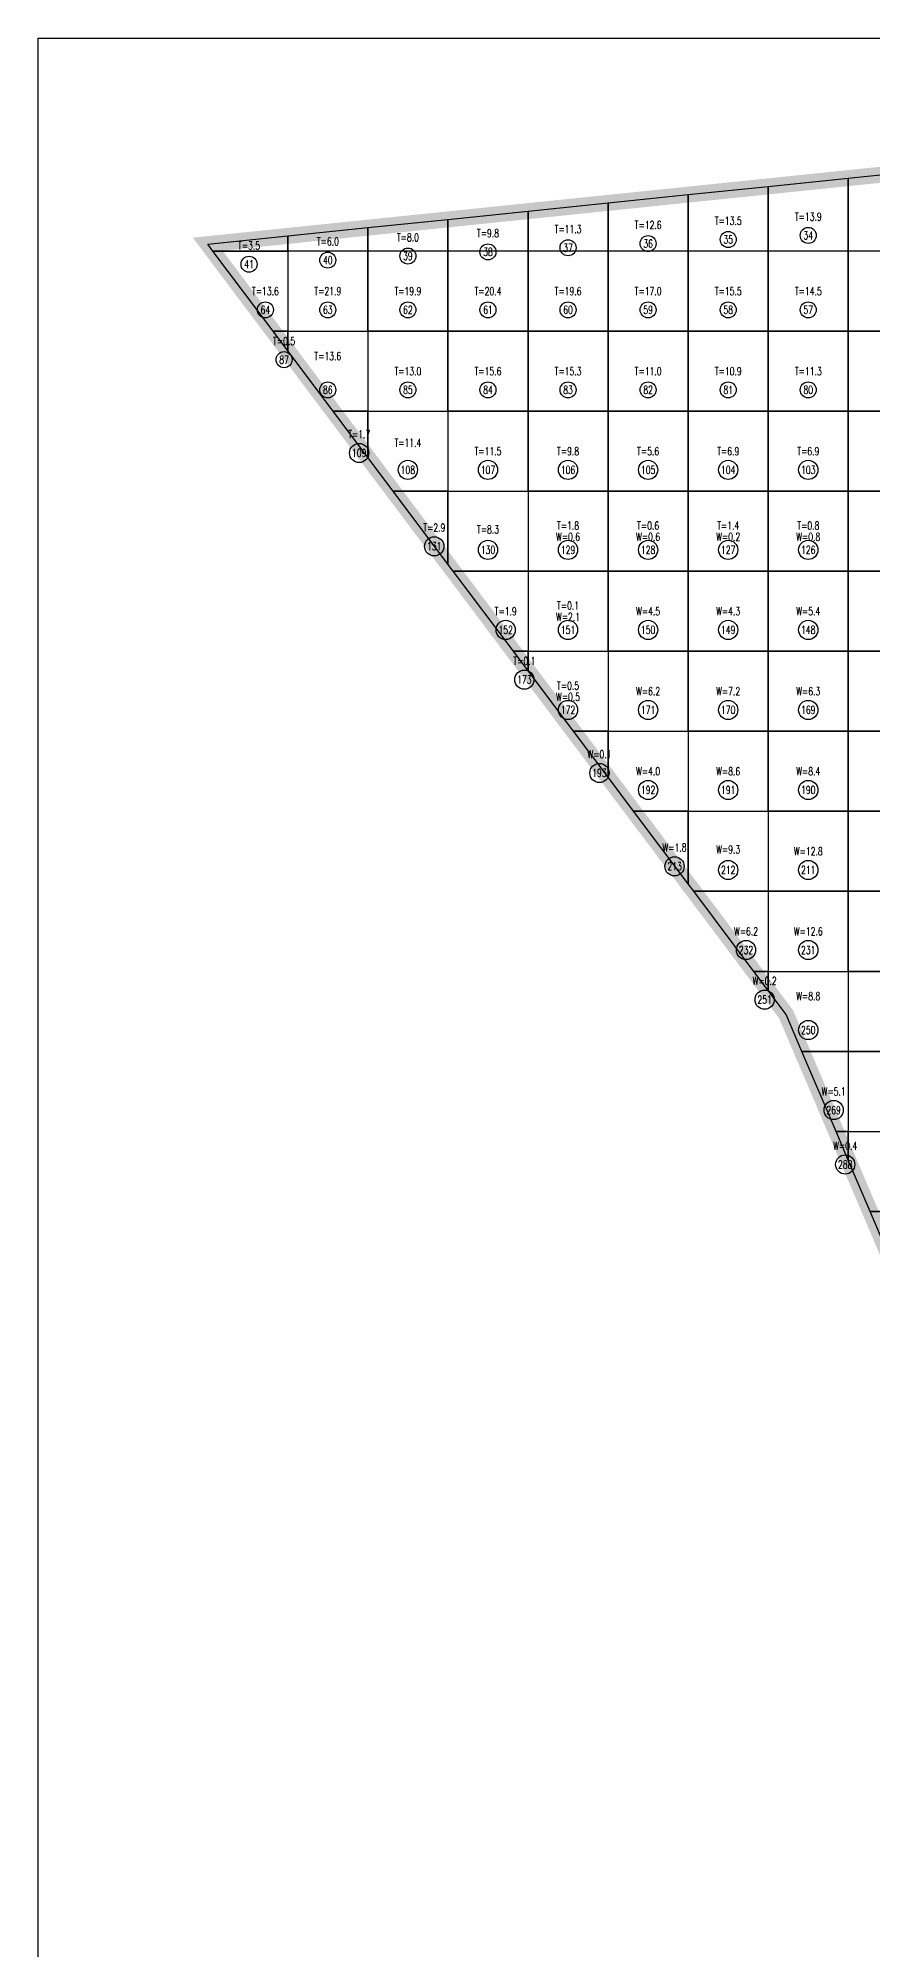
# Model space of a CAD drawing. Extents: x 4283 to 40403, y 1134 to 1764.
# Drawn here: x 13183.5 to 13226.9, y 1574.6 to 1674.1 of the extents above; entities that cross this region are included whole.
import ezdxf
from ezdxf.enums import TextEntityAlignment as Align

# ---------------------------------------------------------------- set-up
doc = ezdxf.new("R2010")
doc.units = 0
for name, color, linetype in [('tdz_14-3方格网', 2, 'Continuous'), ('tdz_14-3方格网计算', 7, 'Continuous'), ('tdz_土方计算图', 7, 'Continuous'), ('tdz_格田', 6, 'Continuous')]:
    doc.layers.add(name, color=color, linetype=linetype)
doc.styles.add('GLandNum', font='txt_____.ttf', dxfattribs={"width": 0.7, "height": 0.5})

msp = doc.modelspace()

# ---------------------------------------------------------------- linework, layer by layer
at = {"layer": 'tdz_14-3方格网', "linetype": 'Continuous'}
for points in [[(13221.443, 1666.378, 2833.654), (13221.443, 1663.005, 2833.664), (13217.276, 1663.005, 2833.818), (13217.276, 1665.948, 2833.824)], [(13225.61, 1666.808, 2833.485), (13225.61, 1663.005, 2833.516), (13221.443, 1663.005, 2833.664), (13221.443, 1666.378, 2833.654)], [(13229.131, 1667.172, 2833.342), (13229.776, 1667.172, 2833.315), (13229.776, 1663.005, 2833.367), (13225.61, 1663.005, 2833.516), (13225.61, 1666.808, 2833.485)], [(13213.11, 1665.518, 2833.993), (13213.11, 1663.005, 2833.988), (13208.943, 1663.005, 2834.158), (13208.943, 1665.088, 2834.163)], [(13217.276, 1665.948, 2833.824), (13217.276, 1663.005, 2833.818), (13213.11, 1663.005, 2833.988), (13213.11, 1665.518, 2833.993)], [(13200.61, 1664.229, 2834.503), (13200.61, 1663.005, 2834.499), (13196.443, 1663.005, 2834.67), (13196.443, 1663.799, 2834.672)], [(13204.776, 1664.659, 2834.332), (13204.776, 1663.005, 2834.329), (13200.61, 1663.005, 2834.499), (13200.61, 1664.229, 2834.503)], [(13208.943, 1665.088, 2834.163), (13208.943, 1663.005, 2834.158), (13204.776, 1663.005, 2834.329), (13204.776, 1664.659, 2834.332)], [(13196.443, 1663.799, 2834.672), (13196.443, 1663.005, 2834.67), (13192.549, 1663.005, 2834.845), (13192.276, 1663.369, 2834.842)], [(13192.549, 1663.005, 2834.845), (13196.443, 1663.005, 2834.67), (13196.443, 1658.838, 2834.895), (13195.676, 1658.838, 2834.888)], [(13196.443, 1663.005, 2834.67), (13196.443, 1658.838, 2834.895), (13200.61, 1658.838, 2834.864), (13200.61, 1663.005, 2834.499)], [(13200.61, 1663.005, 2834.499), (13200.61, 1658.838, 2834.864), (13204.776, 1658.838, 2834.645), (13204.776, 1663.005, 2834.329)], [(13204.776, 1663.005, 2834.329), (13204.776, 1658.838, 2834.645), (13208.943, 1658.838, 2834.284), (13208.943, 1663.005, 2834.158)], [(13208.943, 1663.005, 2834.158), (13208.943, 1658.838, 2834.284), (13213.11, 1658.838, 2834.24), (13213.11, 1663.005, 2833.988)], [(13213.11, 1663.005, 2833.988), (13213.11, 1658.838, 2834.24), (13217.276, 1658.838, 2834.123), (13217.276, 1663.005, 2833.818)], [(13217.276, 1663.005, 2833.818), (13217.276, 1658.838, 2834.123), (13221.443, 1658.838, 2833.907), (13221.443, 1663.005, 2833.664)], [(13221.443, 1663.005, 2833.664), (13221.443, 1658.838, 2833.907), (13225.61, 1658.838, 2833.7), (13225.61, 1663.005, 2833.516)], [(13225.61, 1663.005, 2833.516), (13225.61, 1658.838, 2833.7), (13229.776, 1658.838, 2833.492), (13229.776, 1663.005, 2833.367)], [(13195.676, 1658.838, 2834.888), (13196.443, 1658.838, 2834.895), (13196.443, 1657.817, 2834.898)], [(13196.443, 1657.817, 2834.898), (13196.443, 1658.838, 2834.895), (13200.61, 1658.838, 2834.864), (13200.61, 1654.672, 2835.076), (13198.803, 1654.672, 2834.931)], [(13200.61, 1658.838, 2834.864), (13200.61, 1654.672, 2835.076), (13204.776, 1654.672, 2834.822), (13204.776, 1658.838, 2834.645)], [(13204.776, 1658.838, 2834.645), (13204.776, 1654.672, 2834.822), (13208.943, 1654.672, 2834.457), (13208.943, 1658.838, 2834.284)], [(13208.943, 1658.838, 2834.284), (13208.943, 1654.672, 2834.457), (13213.11, 1654.672, 2834.413), (13213.11, 1658.838, 2834.24)], [(13213.11, 1658.838, 2834.24), (13213.11, 1654.672, 2834.413), (13217.276, 1654.672, 2834.335), (13217.276, 1658.838, 2834.123)], [(13217.276, 1658.838, 2834.123), (13217.276, 1654.672, 2834.335), (13221.443, 1654.672, 2833.906), (13221.443, 1658.838, 2833.907)], [(13221.443, 1658.838, 2833.907), (13221.443, 1654.672, 2833.906), (13225.61, 1654.672, 2833.858), (13225.61, 1658.838, 2833.7)], [(13225.61, 1658.838, 2833.7), (13225.61, 1654.672, 2833.858), (13229.776, 1654.672, 2833.83), (13229.776, 1658.838, 2833.492)], [(13198.803, 1654.672, 2834.931), (13200.61, 1654.672, 2835.076), (13200.61, 1652.264, 2834.955)], [(13200.61, 1652.264, 2834.955), (13200.61, 1654.672, 2835.076), (13204.776, 1654.672, 2834.822), (13204.776, 1650.505, 2834.993), (13201.93, 1650.505, 2834.973)], [(13204.776, 1654.672, 2834.822), (13204.776, 1650.505, 2834.993), (13208.943, 1650.505, 2834.631), (13208.943, 1654.672, 2834.457)], [(13208.943, 1654.672, 2834.457), (13208.943, 1650.505, 2834.631), (13213.11, 1650.505, 2834.776), (13213.11, 1654.672, 2834.413)], [(13213.11, 1654.672, 2834.413), (13213.11, 1650.505, 2834.776), (13217.276, 1650.505, 2834.467), (13217.276, 1654.672, 2834.335)], [(13217.276, 1654.672, 2834.335), (13217.276, 1650.505, 2834.467), (13221.443, 1650.505, 2834.258), (13221.443, 1654.672, 2833.906)], [(13221.443, 1654.672, 2833.906), (13221.443, 1650.505, 2834.258), (13225.61, 1650.505, 2834.085), (13225.61, 1654.672, 2833.858)], [(13225.61, 1654.672, 2833.858), (13225.61, 1650.505, 2834.085), (13229.776, 1650.505, 2833.926), (13229.776, 1654.672, 2833.83)], [(13201.93, 1650.505, 2834.973), (13204.776, 1650.505, 2834.993), (13204.776, 1646.712, 2835)], [(13204.776, 1646.712, 2835), (13204.776, 1650.505, 2834.993), (13208.943, 1650.505, 2834.631), (13208.943, 1646.338, 2835.09), (13205.057, 1646.338, 2835)], [(13208.943, 1650.505, 2834.631), (13208.943, 1646.338, 2835.09), (13213.11, 1646.338, 2834.984), (13213.11, 1650.505, 2834.776)], [(13213.11, 1650.505, 2834.776), (13213.11, 1646.338, 2834.984), (13217.276, 1646.338, 2834.654), (13217.276, 1650.505, 2834.467)], [(13217.276, 1650.505, 2834.467), (13217.276, 1646.338, 2834.654), (13221.443, 1646.338, 2834.492), (13221.443, 1650.505, 2834.258)], [(13221.443, 1650.505, 2834.258), (13221.443, 1646.338, 2834.492), (13225.61, 1646.338, 2834.344), (13225.61, 1650.505, 2834.085)], [(13225.61, 1650.505, 2834.085), (13225.61, 1646.338, 2834.344), (13229.776, 1646.338, 2834.107), (13229.776, 1650.505, 2833.926)], [(13205.057, 1646.338, 2835), (13208.943, 1646.338, 2835.09), (13208.943, 1642.172, 2835), (13208.184, 1642.172, 2835)], [(13208.943, 1646.338, 2835.09), (13208.943, 1642.172, 2835), (13213.11, 1642.172, 2835.115), (13213.11, 1646.338, 2834.984)], [(13213.11, 1646.338, 2834.984), (13213.11, 1642.172, 2835.115), (13217.276, 1642.172, 2834.888), (13217.276, 1646.338, 2834.654)], [(13217.276, 1646.338, 2834.654), (13217.276, 1642.172, 2834.888), (13221.443, 1642.172, 2834.721), (13221.443, 1646.338, 2834.492)], [(13221.443, 1646.338, 2834.492), (13221.443, 1642.172, 2834.721), (13225.61, 1642.172, 2834.492), (13225.61, 1646.338, 2834.344)], [(13225.61, 1646.338, 2834.344), (13225.61, 1642.172, 2834.492), (13229.776, 1642.172, 2834.09), (13229.776, 1646.338, 2834.107)], [(13208.184, 1642.172, 2835), (13208.943, 1642.172, 2835), (13208.943, 1641.16, 2835)], [(13208.943, 1641.16, 2835), (13208.943, 1642.172, 2835), (13213.11, 1642.172, 2835.115), (13213.11, 1638.005, 2835), (13211.311, 1638.005, 2835)], [(13213.11, 1642.172, 2835.115), (13213.11, 1638.005, 2835), (13217.276, 1638.005, 2835.008), (13217.276, 1642.172, 2834.888)], [(13217.276, 1642.172, 2834.888), (13217.276, 1638.005, 2835.008), (13221.443, 1638.005, 2834.675), (13221.443, 1642.172, 2834.721)], [(13221.443, 1642.172, 2834.721), (13221.443, 1638.005, 2834.675), (13225.61, 1638.005, 2834.43), (13225.61, 1642.172, 2834.492)], [(13225.61, 1642.172, 2834.492), (13225.61, 1638.005, 2834.43), (13229.776, 1638.005, 2834.188), (13229.776, 1642.172, 2834.09)], [(13211.311, 1638.005, 2835), (13213.11, 1638.005, 2835), (13213.11, 1635.608, 2835)], [(13213.11, 1635.608, 2835), (13213.11, 1638.005, 2835), (13217.276, 1638.005, 2835.008), (13217.276, 1633.838, 2835), (13214.438, 1633.838, 2835)], [(13217.276, 1638.005, 2835.008), (13217.276, 1633.838, 2835), (13221.443, 1633.838, 2834.952), (13221.443, 1638.005, 2834.675)], [(13221.443, 1638.005, 2834.675), (13221.443, 1633.838, 2834.952), (13225.61, 1633.838, 2834.702), (13225.61, 1638.005, 2834.43)], [(13225.61, 1638.005, 2834.43), (13225.61, 1633.838, 2834.702), (13229.776, 1633.838, 2834.367), (13229.776, 1638.005, 2834.188)], [(13214.438, 1633.838, 2835), (13217.276, 1633.838, 2835), (13217.276, 1630.056, 2835)], [(13217.276, 1630.056, 2835), (13217.276, 1633.838, 2835), (13221.443, 1633.838, 2834.952), (13221.443, 1629.672, 2835.073), (13217.565, 1629.672, 2835)], [(13221.443, 1633.838, 2834.952), (13221.443, 1629.672, 2835.073), (13225.61, 1629.672, 2834.764), (13225.61, 1633.838, 2834.702)], [(13225.61, 1633.838, 2834.702), (13225.61, 1629.672, 2834.764), (13229.776, 1629.672, 2834.551), (13229.776, 1633.838, 2834.367)], [(13217.565, 1629.672, 2835), (13221.443, 1629.672, 2835.073), (13221.443, 1625.505, 2835), (13220.691, 1625.505, 2835)], [(13221.443, 1629.672, 2835.073), (13221.443, 1625.505, 2835), (13225.61, 1625.505, 2834.773), (13225.61, 1629.672, 2834.764)], [(13225.61, 1629.672, 2834.764), (13225.61, 1625.505, 2834.773), (13229.776, 1625.505, 2834.534), (13229.776, 1629.672, 2834.551)], [(13220.691, 1625.505, 2835), (13221.443, 1625.505, 2835), (13221.443, 1624.503, 2835)], [(13221.443, 1624.503, 2835), (13221.443, 1625.505, 2835), (13225.61, 1625.505, 2834.773), (13225.61, 1621.338, 2834.824), (13223.195, 1621.338, 2835), (13222.378, 1623.257, 2835)], [(13225.61, 1625.505, 2834.773), (13225.61, 1621.338, 2834.824), (13229.776, 1621.338, 2834.553), (13229.776, 1625.505, 2834.534)], [(13223.195, 1621.338, 2835), (13225.61, 1621.338, 2834.824), (13225.61, 1617.172, 2834.987), (13224.969, 1617.172, 2835)], [(13225.61, 1621.338, 2834.824), (13225.61, 1617.172, 2834.987), (13229.776, 1617.172, 2834.791), (13229.776, 1621.338, 2834.553)], [(13224.969, 1617.172, 2835), (13225.61, 1617.172, 2834.987), (13225.61, 1615.668, 2835)], [(13225.61, 1615.668, 2835), (13225.61, 1617.172, 2834.987), (13229.776, 1617.172, 2834.791), (13229.776, 1613.005, 2834.773), (13226.744, 1613.005, 2835)], [(13226.744, 1613.005, 2835), (13229.776, 1613.005, 2834.773), (13229.776, 1608.838, 2834.962), (13228.518, 1608.838, 2835)]]:
    msp.add_polyline3d(points, close=True, dxfattribs=at)
at = {"layer": 'tdz_14-3方格网计算', "color": 7, "linetype": 'Continuous'}
for centre, radius in [((13223.526, 1663.827), 0.417), ((13206.86, 1662.967), 0.417), ((13211.026, 1663.182), 0.417), ((13215.193, 1663.397), 0.417), ((13219.36, 1663.612), 0.417), ((13194.428, 1662.322), 0.417), ((13198.526, 1662.537), 0.417), ((13202.693, 1662.752), 0.417), ((13195.278, 1659.949), 0.417), ((13198.526, 1659.949), 0.417), ((13202.693, 1659.949), 0.417), ((13206.86, 1659.949), 0.417), ((13211.026, 1659.949), 0.417), ((13215.193, 1659.949), 0.417), ((13219.36, 1659.949), 0.417), ((13223.526, 1659.949), 0.417), ((13196.251, 1657.355), 0.417), ((13198.526, 1655.783), 0.417), ((13202.693, 1655.783), 0.417), ((13206.86, 1655.783), 0.417), ((13211.026, 1655.783), 0.417), ((13215.193, 1655.783), 0.417), ((13219.36, 1655.783), 0.417), ((13223.526, 1655.783), 0.417), ((13200.158, 1652.496), 0.5), ((13202.693, 1651.616), 0.5), ((13206.86, 1651.616), 0.5), ((13211.026, 1651.616), 0.5), ((13215.193, 1651.616), 0.5), ((13219.36, 1651.616), 0.5), ((13223.526, 1651.616), 0.5), ((13204.065, 1647.636), 0.5), ((13206.86, 1647.449), 0.5), ((13211.026, 1647.449), 0.5), ((13215.193, 1647.449), 0.5), ((13219.36, 1647.449), 0.5), ((13223.526, 1647.449), 0.5), ((13207.782, 1643.283), 0.5), ((13211.026, 1643.283), 0.5), ((13215.193, 1643.283), 0.5), ((13219.36, 1643.283), 0.5), ((13223.526, 1643.283), 0.5), ((13208.753, 1640.694), 0.5), ((13211.026, 1639.116), 0.5), ((13215.193, 1639.116), 0.5), ((13219.36, 1639.116), 0.5), ((13223.526, 1639.116), 0.5), ((13212.66, 1635.834), 0.5), ((13215.193, 1634.949), 0.5), ((13219.36, 1634.949), 0.5), ((13223.526, 1634.949), 0.5), ((13216.567, 1630.975), 0.5), ((13219.36, 1630.783), 0.5), ((13223.526, 1630.783), 0.5), ((13220.286, 1626.616), 0.5), ((13223.526, 1626.616), 0.5), ((13221.255, 1624.032), 0.5), ((13223.526, 1622.449), 0.5), ((13224.846, 1618.283), 0.5), ((13225.45, 1615.448), 0.5)]:
    msp.add_circle(centre, radius, dxfattribs=at)
at = {"layer": 'tdz_土方计算图', "linetype": 'Continuous'}
for points in [[(13183.46, 1674.092), (13313.46, 1674.092)], [(13183.46, 1514.092), (13183.46, 1514.092), (13183.46, 1674.092), (13183.46, 1674.092)]]:
    msp.add_lwpolyline(points, dxfattribs=at)
at = {"layer": 'tdz_格田', "linetype": 'Continuous', "lineweight": 60, "const_width": 0.833}
msp.add_lwpolyline([(13242.711, 1575.505), (13222.378, 1623.257), (13192.276, 1663.369), (13282.512, 1672.68), (13304.644, 1584.206), (13242.711, 1575.505)], close=True, dxfattribs=at)

# ---------------------------------------------------------------- texts
at = {"layer": 'tdz_14-3方格网计算', "color": 2, "linetype": 'Continuous', "style": 'GLandNum', "width": 0.7}
for s, p in [('T=11.3', (13211.026, 1664.154)), ('T=12.6', (13215.193, 1664.369)), ('T=13.5', (13219.36, 1664.584)), ('T=13.9', (13223.526, 1664.799)), ('T=3.5', (13194.428, 1663.294)), ('T=6.0', (13198.526, 1663.509)), ('T=8.0', (13202.693, 1663.724)), ('T=9.8', (13206.86, 1663.939)), ('T=13.6', (13195.278, 1660.922)), ('T=21.9', (13198.526, 1660.922)), ('T=19.9', (13202.693, 1660.922)), ('T=20.4', (13206.86, 1660.922)), ('T=19.6', (13211.026, 1660.922)), ('T=17.0', (13215.193, 1660.922)), ('T=15.5', (13219.36, 1660.922)), ('T=14.5', (13223.526, 1660.922)), ('T=0.5', (13196.251, 1658.327)), ('T=13.6', (13198.526, 1657.541)), ('T=13.0', (13202.693, 1656.755)), ('T=15.6', (13206.86, 1656.755)), ('T=15.3', (13211.026, 1656.755)), ('T=11.0', (13215.193, 1656.755)), ('T=10.9', (13219.36, 1656.755)), ('T=11.3', (13223.526, 1656.755)), ('T=1.7', (13200.158, 1653.468)), ('T=11.4', (13202.693, 1653.028)), ('T=11.5', (13206.86, 1652.588)), ('T=9.8', (13211.026, 1652.588)), ('T=5.6', (13215.193, 1652.588)), ('T=6.9', (13219.36, 1652.588)), ('T=6.9', (13223.526, 1652.588)), ('T=2.9', (13204.065, 1648.609)), ('T=8.3', (13206.86, 1648.515)), ('T=1.8', (13211.026, 1648.713)), ('T=0.6', (13215.193, 1648.713)), ('T=1.4', (13219.36, 1648.713)), ('T=0.8', (13223.526, 1648.713)), ('T=1.9', (13207.782, 1644.255)), ('T=0.1', (13211.026, 1644.547)), ('T=0.1', (13208.753, 1641.666)), ('T=0.5', (13211.026, 1640.38))]:
    msp.add_text(s, height=0.4167, dxfattribs=at).set_placement(p, align=Align.MIDDLE_CENTER)
at = {"layer": 'tdz_14-3方格网计算', "color": 7, "linetype": 'Continuous', "style": 'GLandNum', "width": 0.7}
for s, p in [('37', (13211.026, 1663.182)), ('36', (13215.193, 1663.397)), ('35', (13219.36, 1663.612)), ('34', (13223.526, 1663.827)), ('41', (13194.428, 1662.322)), ('40', (13198.526, 1662.537)), ('39', (13202.693, 1662.752)), ('38', (13206.86, 1662.967)), ('64', (13195.278, 1659.949)), ('63', (13198.526, 1659.949)), ('62', (13202.693, 1659.949)), ('61', (13206.86, 1659.949)), ('60', (13211.026, 1659.949)), ('59', (13215.193, 1659.949)), ('58', (13219.36, 1659.949)), ('57', (13223.526, 1659.949)), ('87', (13196.251, 1657.355)), ('86', (13198.526, 1655.783)), ('85', (13202.693, 1655.783)), ('84', (13206.86, 1655.783)), ('83', (13211.026, 1655.783)), ('82', (13215.193, 1655.783)), ('81', (13219.36, 1655.783)), ('80', (13223.526, 1655.783)), ('109', (13200.158, 1652.496)), ('108', (13202.693, 1651.616)), ('107', (13206.86, 1651.616)), ('106', (13211.026, 1651.616)), ('105', (13215.193, 1651.616)), ('104', (13219.36, 1651.616)), ('103', (13223.526, 1651.616)), ('131', (13204.065, 1647.636)), ('130', (13206.86, 1647.449)), ('129', (13211.026, 1647.449)), ('128', (13215.193, 1647.449)), ('127', (13219.36, 1647.449)), ('126', (13223.526, 1647.449)), ('152', (13207.782, 1643.283)), ('151', (13211.026, 1643.283)), ('150', (13215.193, 1643.283)), ('149', (13219.36, 1643.283)), ('148', (13223.526, 1643.283)), ('173', (13208.753, 1640.694)), ('172', (13211.026, 1639.116)), ('171', (13215.193, 1639.116)), ('170', (13219.36, 1639.116)), ('169', (13223.526, 1639.116)), ('193', (13212.66, 1635.834)), ('192', (13215.193, 1634.949)), ('191', (13219.36, 1634.949)), ('190', (13223.526, 1634.949)), ('213', (13216.567, 1630.975)), ('212', (13219.36, 1630.783)), ('211', (13223.526, 1630.783)), ('232', (13220.286, 1626.616)), ('231', (13223.526, 1626.616)), ('251', (13221.255, 1624.032)), ('250', (13223.526, 1622.449)), ('269', (13224.846, 1618.283)), ('288', (13225.45, 1615.448))]:
    msp.add_text(s, height=0.4167, dxfattribs=at).set_placement(p, align=Align.MIDDLE_CENTER)
at = {"layer": 'tdz_14-3方格网计算', "color": 173, "linetype": 'Continuous', "style": 'GLandNum', "width": 0.7}
for s, p in [('W=0.6', (13211.026, 1648.13)), ('W=0.6', (13215.193, 1648.13)), ('W=0.2', (13219.36, 1648.13)), ('W=0.8', (13223.526, 1648.13)), ('W=4.5', (13215.193, 1644.255)), ('W=4.3', (13219.36, 1644.255)), ('W=5.4', (13223.526, 1644.255)), ('W=2.1', (13211.026, 1643.963)), ('W=0.5', (13211.026, 1639.797)), ('W=6.2', (13215.193, 1640.088)), ('W=7.2', (13219.36, 1640.088)), ('W=6.3', (13223.526, 1640.088)), ('W=0.1', (13212.66, 1636.806)), ('W=4.0', (13215.193, 1635.922)), ('W=8.6', (13219.36, 1635.922)), ('W=8.4', (13223.526, 1635.922)), ('W=1.8', (13216.567, 1631.947)), ('W=9.3', (13219.36, 1631.851)), ('W=12.8', (13223.526, 1631.755)), ('W=6.2', (13220.286, 1627.588)), ('W=12.6', (13223.526, 1627.588)), ('W=0.2', (13221.255, 1625.004)), ('W=8.8', (13223.526, 1624.213)), ('W=5.1', (13224.846, 1619.255)), ('W=0.4', (13225.45, 1616.42))]:
    msp.add_text(s, height=0.4167, dxfattribs=at).set_placement(p, align=Align.MIDDLE_CENTER)

doc.saveas('drawing.dxf')
